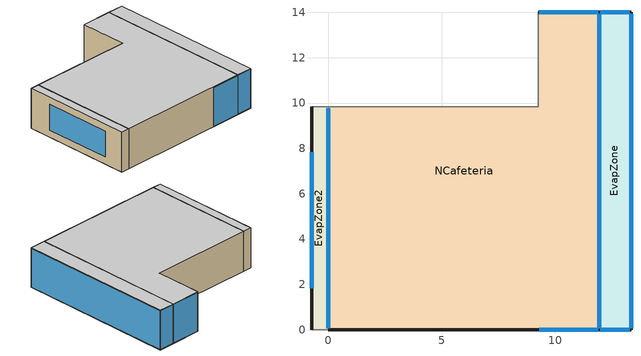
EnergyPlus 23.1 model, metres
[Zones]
EvapZone
 floor adiabatic (No mass): 13.35,14 13.35,0 11.95,0 11.95,14 z0
 wall outside (No mass): 11.95,0 13.35,0 13.35,14 11.95,14 z0:3.5
 wall to NCafeteria (No mass): 11.95,14 11.95,0 z0:3.5
 window (ASHRAE 189.1-2009 ExtWindow ClimateZone 4-5): 13.35,0.05 13.35,13.95 / 13.3,14 12,14 / 12,0 13.3,0 z0.05:3.45
 window inside (Window in): 11.95,13.95 11.95,0.05 z0.05:3.45
 ceiling adiabatic (No mass): 13.35,0 13.35,14 11.95,14 11.95,0 z3.5
EvapZone2
 floor adiabatic (No mass): 0,9.83 0,0 -0.75,0 -0.75,9.83 z0
 wall outside (No mass): -0.75,9.83 -0.75,0 z0:3.5
 wall to NCafeteria (No mass): 0,0 0,9.83 z0:3.5
 wall adiabatic (No mass): 0,9.83 -0.75,9.83 / -0.75,0 0,0 z0:3.5
 window inside (Window in): 0,0.05 0,9.78 z0.05:3.45
 window (ASHRAE 189.1-2009 ExtWindow ClimateZone 4-5): -0.75,7.83 -0.75,1.83 z0.61:2.89
 ceiling adiabatic (No mass): 0,0 0,9.83 -0.75,9.83 -0.75,0 z3.5
NCafeteria
 floor adiabatic (No mass): 11.95,14 11.95,0 0,0 0,9.83 9.25,9.83 9.25,14 z0
 wall outside (No mass): 0,0 11.95,0 / 11.95,14 9.25,14 z0:3.5
 wall adiabatic (No mass): 9.25,14 9.25,9.83 0,9.83 z0:3.5
 window (ASHRAE 189.1-2009 ExtWindow ClimateZone 4-5): 9.3,0 11.9,0 / 11.9,14 9.3,14 z0.05:3.45
 ceiling adiabatic (No mass): 11.95,0 11.95,14 9.25,14 9.25,9.83 0,9.83 0,0 z3.5
[Building]
Building 1: Temperature Convergence Tolerance Value {deltaC}=1e-07; Maximum Number of Warmup Days=25; Minimum Number of Warmup Days=1
[Site:Location]
Temixco: Latitude {deg}=18.51; Longitude {deg}=-99.14; Time Zone {hr}=-6; Elevation {m}=1219
[Site:HeightVariation]
Wind Speed Profile Exponent=0; Wind Speed Profile Boundary Layer Thickness {m}=1e-15; Air Temperature Gradient Coefficient {K/m}=0
[Material:NoMass]
CP02 CARPET PAD: Roughness=VerySmooth; Thermal Resistance {m2-K/W}=100000000000000; Thermal Absorptance=1e-15; Solar Absorptance=1e-15; Visible Absorptance=0
[WindowMaterial:Glazing] Optical Data Type=SpectralAverage; Thickness {m}=3E-22; Solar Transmittance at Normal Incidence=0; Front Side Solar Reflectance at Normal Incidence=0; Back Side Solar Reflectance at Normal Incidence=0; Front Side Visible Reflectance at Normal Incidence=0; Back Side Visible Reflectance at Normal Incidence=0; Infrared Transmittance at Normal Incidence=0; Front Side Infrared Hemispherical Emissivity=1E-26; Back Side Infrared Hemispherical Emissivity=1E-23; Conductivity {W/m-K}=1E-27; Solar Diffusing=No
Name | Visible Transmittance at Normal Incidence | Dirt Correction Factor for Solar and Visible Transmittance
Theoretical Glass [207] | 0 | 1E-30
Theoretical Glass indoor | 1 | 1
[Construction]
No mass: CP02 CARPET PAD
ASHRAE 189.1-2009 ExtWindow ClimateZone 4-5: Theoretical Glass [207]
Window in: Theoretical Glass indoor
[Zone]
EvapZone; EvapZone2; NCafeteria
[ZoneControl:Thermostat] Control Type Schedule=EvapZones_type
Name | Zone or ZoneList | Control 1
PBCafe1_thmt | EvapZone | PBCafe1_tt
PBCafe2_thmt | EvapZone2 | PBCafe2_tt
[ThermostatSetpoint:DualSetpoint]
Name | Heating Setpoint Temperature Schedule | Cooling Setpoint Temperature Schedule
PBCafe1_tt | PBCafe1_tsp | PBCafe1_tsp
PBCafe2_tt | PBCafe2_tsp | PBCafe2_tsp
[ZoneHVAC:IdealLoadsAirSystem] Maximum Heating Supply Air Temperature {C}=45; Minimum Cooling Supply Air Temperature {C}=4; Maximum Heating Supply Air Humidity Ratio {kgWater/kgDryAir}=0.0156; Minimum Cooling Supply Air Humidity Ratio {kgWater/kgDryAir}=0.0077; Heating Limit=NoLimit; Cooling Limit=NoLimit; Dehumidification Control Type=None; Humidification Control Type=None; Demand Controlled Ventilation Type=None; Outdoor Air Economizer Type=NoEconomizer; Heat Recovery Type=None; Sensible Heat Recovery Effectiveness=0.7; Latent Heat Recovery Effectiveness=0.65
Name | Availability Schedule
PBCafe1_hvac | BldgAvailable_Z1
PBCafe2_hvac | BldgAvailable_Z2
[Zone equipment]
EvapZone: PBCafe1_hvac
EvapZone2: PBCafe2_hvac
[PythonPlugin:SearchPaths]
Direccion: Add Current Working Directory to Search Path=Yes; Add Input File Directory to Search Path=Yes; Add epin Environment Variable to Search Path=Yes; Search Path 1=C:\Users\Usuario\Desktop\tesis\Thesis_EvaporativeCooling\idf\cafeteria_papiit_conEvap\
[PythonPlugin:Instance]
EvapMistCooling_EMS: Run During Warmup Days=No; Python Module=cafe; Plugin Class=EvapMistCooling
[PythonPlugin:Variables]
PythonVariables: Variable Name 1=PBCafe1_eff_evp; Variable Name 2=PBCafe1_eff_sys; Variable Name 3=PBCafe1_Tee; Variable Name 4=PBCafe2_eff_evp; Variable Name 5=PBCafe2_eff_sys; Variable Name 6=PBCafe2_Tee; Variable Name 7=PBCafe1_RHee; Variable Name 8=PBCafe2_RHee; Variable Name 9=PBCafe1_Qin; Variable Name 10=PBCafe2_Qin
[PythonPlugin:OutputVariable] Type of Data in Variable=Averaged; Update Frequency=ZoneTimestep
Name | Python Plugin Variable | Units
PBCafe1 Evaporative Effectiveness | PBCafe1_eff_evp
PBCafe1 System Effectiveness | PBCafe1_eff_sys
PBCafe2 Evaporative Effectiveness | PBCafe2_eff_evp
PBCafe2 System Effectiveness | PBCafe2_eff_sys
PBCafe1 Result Temperature | PBCafe1_Tee | C
PBCafe2 Result Temperature | PBCafe2_Tee | C
PBCafe1 Result HR | PBCafe1_RHee | %
PBCafe2 Result HR | PBCafe2_RHee | %
PBCafe1 input airflow | PBCafe1_Qin | m^3/s
PBCafe2 input airflow | PBCafe2_Qin | m^3/s
[Schedule:Compact]
PBCafe1_tsp; PBCafe2_tsp: Through: 12/31, For: AllDays, Until: 24:00, 23
EvapZones_type: Through: 12/31, For: AllDays, Until: 24:00, 4
BldgAvailable_Z1; BldgAvailable_Z2: Through: 01/15, For: AllDays, Until: 24:00, 0, Through: 01/19, For: AllDays, Until: 24:00, 0, Through: 12/31, For: AllDays, Until: 24:00, 0
[AirflowNetwork:SimulationControl]
Cafeteria: AirflowNetwork Control=MultizoneWithoutDistribution; Wind Pressure Coefficient Type=SurfaceAverageCalculation; Height Selection for Local Wind Pressure Calculation=OpeningHeight; Building Type=LowRise; Maximum Number of Iterations=30000; Initialization Type=ZeroNodePressures; Relative Airflow Convergence Tolerance=0.0001; Absolute Airflow Convergence Tolerance {kg/s}=0.000001; Convergence Acceleration Limit=-.5; Azimuth Angle of Long Axis of Building {deg}=0; Ratio of Building Width Along Short Axis to Width Along Long Axis=1; Height Dependence of External Node Temperature=No; Solver=SkylineLU; Allow Unsupported Zone Equipment=No; Do Distribution Duct Sizing Calculation=No
[AirflowNetwork:MultiZone:Zone] Ventilation Control Mode=Constant; Minimum Venting Open Factor=1; Indoor and Outdoor Temperature Difference Upper Limit for Minimum Venting Open Factor {deltaC}=100; Indoor and Outdoor Enthalpy Difference Upper Limit for Minimum Venting Open Factor {deltaJ/kg}=300000; Single Sided Wind Pressure Coefficient Algorithm=Standard; Facade Width {m}=10
NCafeteria; EvapZone; EvapZone2
[AirflowNetwork:MultiZone:Surface] Window/Door Opening Factor, or Crack Factor=1; Ventilation Control Mode=Constant; Minimum Venting Open Factor=1; Indoor and Outdoor Temperature Difference Upper Limit for Minimum Venting Open Factor {deltaC}=100; Indoor and Outdoor Enthalpy Difference Upper Limit for Minimum Venting Open Factor {deltaJ/kg}=300000; Equivalent Rectangle Method=PolygonHeight; Equivalent Rectangle Aspect Ratio=1
Name | Leakage Component
EvapZone_wE | Evap_Opening_wE
EvapZone2_wOeste | Evap2_Opening_wO
NCafeteria_Entrada | NKF_Entrada
NCafeteria_VentanaOeste | NKF_VentanaOeste
[AirflowNetwork:MultiZone:Component:DetailedOpening] Air Mass Flow Coefficient When Opening is Closed {kg/s-m}=0.001; Air Mass Flow Exponent When Opening is Closed=0.667; Type of Rectangular Large Vertical Opening (LVO)=NonPivoted; Number of Sets of Opening Factor Data=2; Opening Factor 1=0; Discharge Coefficient for Opening Factor 1=0.001; Width Factor for Opening Factor 1=0; Height Factor for Opening Factor 1=0; Start Height Factor for Opening Factor 1=0; Opening Factor 2=1; Width Factor for Opening Factor 2=1; Height Factor for Opening Factor 2=1; Start Height Factor for Opening Factor 2=0
Name | Discharge Coefficient for Opening Factor 2
NKF_Entrada; NKF_VentanaOeste | 1
Evap_Opening_wE | 0.5
Evap2_Opening_wO | 0.2
